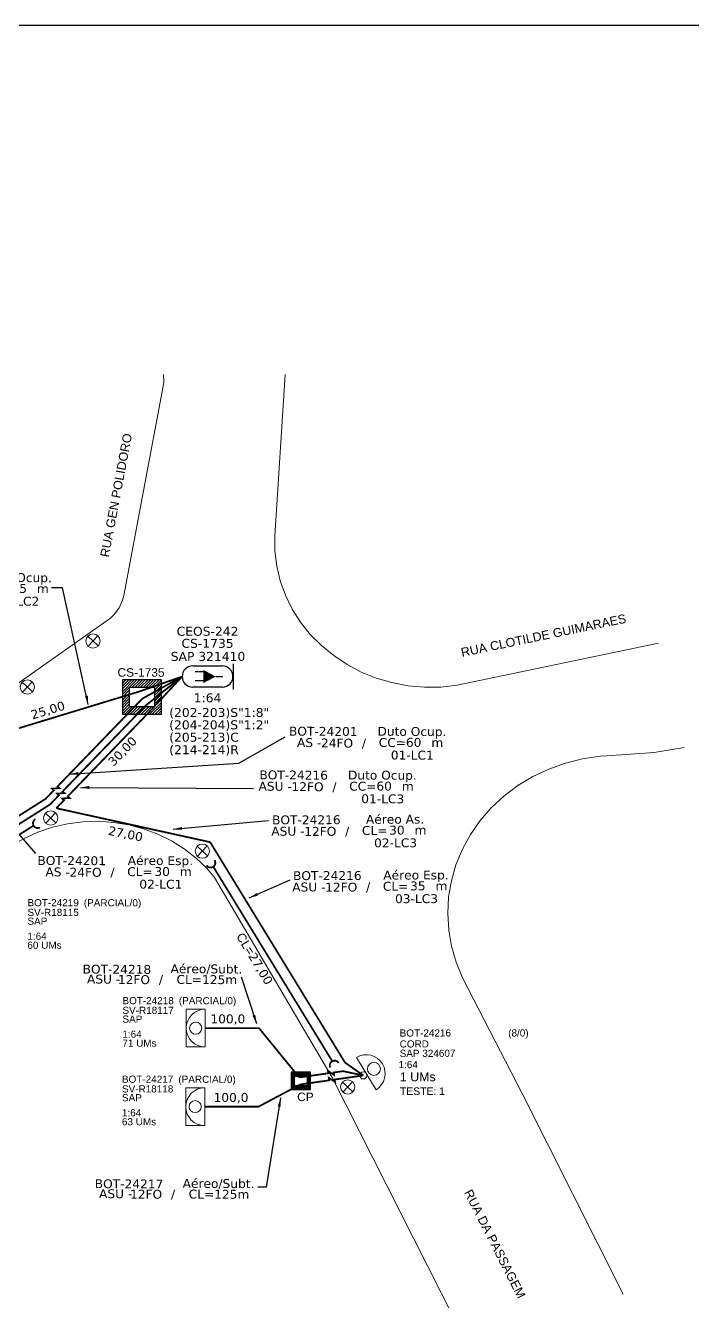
# Model space of a CAD drawing. Header units: inches. Extents: x 416 to 2179, y -8 to 586.
# Drawn here: x 742.2 to 892.3, y 299.1 to 586.1 of the extents above; entities that cross this region are included whole.
import ezdxf
from ezdxf.enums import TextEntityAlignment as Align

# ---------------------------------------------------------------- set-up
doc = ezdxf.new("R2010")
doc.units = ezdxf.units.IN
doc.header["$MEASUREMENT"] = 0
for name, color, linetype in [('10.1-Caixas Subterrâneas', 5, 'Continuous'), ('20.4-CEOS', 1, 'Continuous'), ('CAP a instalar', 1, 'Continuous'), ('label_cabos', 7, 'Continuous'), ('Subida Lateral', 5, 'Continuous')]:
    doc.layers.add(name, color=color, linetype=linetype)
for name, color, linetype, lineweight in [('10.4-Postes', 1, 'Continuous', 0), ("20.0-LEGENDA DOS CDO'S", 1, 'Continuous', 0), ('20.1-CDO_INTERIOR', 1, 'Continuous', 0), ('20.2-CDO_POSTE', 1, 'Continuous', 5), ('20.6-CORDOALHA_SUPORTE', 7, 'Continuous', 25), ('CORDOALHA_SUPORTE', 7, 'Continuous', 25), ('Quadra', 251, 'Continuous', 0), ('Segmento Logradouro Texto', 251, 'Continuous', 0)]:
    doc.layers.add(name, color=color, linetype=linetype, lineweight=lineweight)
doc.styles.add('ARIAL', font='arial.ttf')
doc.styles.add('DIGICADE', font='arial.ttf')
doc.styles.add('ROMANS', font='arial.ttf')
doc.styles.add('siredit', font='verdana.ttf')
doc.linetypes.add('FENCELINE1', pattern='A,0.25,-0.1,[133,ltypeshp.shx,S=0.1,R=0,X=-0.1,Y=0],-0.1,1', length=1.45)
doc.dimstyles.new('CL', dxfattribs={"dimtxt": 1, "dimasz": 2, "dimexe": 0.18, "dimexo": 0.0625, "dimgap": 0.09, "dimtad": 0, "dimdec": 0, "dimrnd": 1, "dimzin": 0, "dimdsep": 46, "dimtxsty": 'siredit', "dimblk": 'NONE', "dimcen": 0, "dimse1": 1, "dimse2": 1, "dimsd1": 1, "dimsd2": 1, "dimclrt": 7, "dimadec": 0, "dimazin": 0, "dimtfac": 1, "dimtdec": 0, "dimtofl": 0, "dimtmove": 0, "dimatfit": 3, "dimfxl": 0, "dimtolj": 1, "dimtzin": 0, "dimarcsym": 0})

# ---------------------------------------------------------------- blocks, each defined once
blk = doc.blocks.new('*X2')
at = {"color": 0, "linetype": 'Continuous'}
for p, q in [((-1.25, 0.34099), (-0.49099, 1.1)), ((-1.25, 0.517767), (-0.667767, 1.1)), ((-1.25, 0.694544), (-0.844544, 1.1)), ((-1.25, 0.87132), (-1.02132, 1.1)), ((-1.25, 1.048097), (-1.198097, 1.1)), ((-0.789214, 0.625), (-0.314214, 1.1)), ((-0.612437, 0.625), (-0.137437, 1.1)), ((-0.43566, 0.625), (0.03934, 1.1)), ((-0.258883, 0.625), (0.216117, 1.1)), ((-0.082107, 0.625), (0.392893, 1.1)), ((0.09467, 0.625), (0.56967, 1.1)), ((0.271447, 0.625), (0.746447, 1.1)), ((0.448223, 0.625), (0.923223, 1.1)), ((0.625, 0.625), (1.1, 1.1)), ((0.801777, 0.625), (1.25, 1.073223)), ((0.8035, 0.449947), (1.25, 0.896447)), ((-1.25, 0.164214), (-0.8035, 0.610714)), ((-1.25, -0.012563), (-0.8035, 0.433937)), ((-1.25, -0.18934), (-0.8035, 0.25716)), ((-1.25, -0.366117), (-0.8035, 0.080383)), ((0.8035, 0.27317), (1.25, 0.71967)), ((0.8035, 0.096393), (1.25, 0.542893)), ((0.8035, -0.080383), (1.25, 0.366117)), ((0.8035, -0.25716), (1.25, 0.18934)), ((0.8035, -0.433937), (1.25, 0.012563)), ((-1.25, -0.542893), (-0.8035, -0.096393)), ((-1.25, -0.71967), (-0.8035, -0.27317)), ((-1.25, -0.896447), (-0.8035, -0.449947)), ((-1.25, -1.073223), (-0.801777, -0.625)), ((-1.1, -1.1), (-0.625, -0.625)), ((-0.923223, -1.1), (-0.448223, -0.625)), ((-0.746447, -1.1), (-0.271447, -0.625)), ((-0.56967, -1.1), (-0.09467, -0.625)), ((-0.392893, -1.1), (0.082107, -0.625)), ((-0.216117, -1.1), (0.258883, -0.625)), ((-0.03934, -1.1), (0.43566, -0.625)), ((0.137437, -1.1), (0.612437, -0.625)), ((0.314214, -1.1), (0.789214, -0.625)), ((0.49099, -1.1), (1.25, -0.34099)), ((0.667767, -1.1), (1.25, -0.517767)), ((0.8035, -0.610714), (1.25, -0.164214)), ((0.844544, -1.1), (1.25, -0.694544)), ((1.02132, -1.1), (1.25, -0.87132)), ((1.198097, -1.1), (1.25, -1.048097))]:
    blk.add_line(p, q, dxfattribs=at)
blk = doc.blocks.new('MANHOLE_MQ')
at = {"color": 0, "linetype": 'Continuous'}
for p, q in [((0.00000623, 0.00000569), (-0.00000627, 0.00000569)), ((-0.00000627, 0.00000569), (-0.00000627, -0.00000531)), ((0.00000623, -0.00000531), (0.00000623, 0.00000569)), ((-0.00000404, 0.00000331), (0.00000399, 0.00000331)), ((-0.00000404, -0.00000294), (-0.00000404, 0.00000331)), ((0.00000399, 0.00000331), (0.00000399, -0.00000294)), ((0.00000399, -0.00000294), (-0.00000404, -0.00000294)), ((0.00000399, -0.00000294), (0.00000399, -0.00000294)), ((-0.00000627, -0.00000531), (0.00000623, -0.00000531))]:
    blk.add_line(p, q, dxfattribs=at)
at = {"color": 0, "linetype": 'Continuous', "xscale": 5e-06, "yscale": 5e-06, "zscale": 1e-05}
blk.add_blockref('*X2', (-0.00000002, 0.00000019), dxfattribs=at)
blk = doc.blocks.new('POLE_POLE')
at = {"color": 1}
for p, q in [((-0.00000309, 0.00000689), (0.00000269, 0.00000147)), ((0.00000251, 0.00000707), (-0.00000291, 0.00000129))]:
    blk.add_line(p, q, dxfattribs=at)
blk.add_circle((-0.0000002, 0.00000418), 0.00000396, dxfattribs=at)
blk = doc.blocks.new('*U9')
at = {"color": 0}
blk.add_line((2.14, -0.58), (-2.1, -0.68), dxfattribs=at)
for centre, radius in [((0, 0.38), 0.733), ((0.03, -1.03), 0.393)]:
    blk.add_circle(centre, radius, dxfattribs=at)
blk.add_arc((0.02, -0.63), 2.12, 1.3782, 181.3782, dxfattribs=at)
blk = doc.blocks.new('Inst CDOE-8 CAIXA DIST OPT CDOE 48F_8D C_SPL OPTAP')
at = {"layer": "20.0-LEGENDA DOS CDO'S", "color": 0}
for tag, p, style, flags in [('ID_ATIVIDADE', (0.12, 6.47), 'ARIAL', 3), ('FATOR', (7.92, 6.47), 'ARIAL', 1), ('QTDE', (0.23, -0.97), 'DIGICADE', 3)]:
    blk.add_attdef(tag, p, '', height=0.8, rotation=0.118, dxfattribs=dict(at, style=style, flags=flags))
at = {"layer": "20.0-LEGENDA DOS CDO'S", "color": 0, "style": 'ARIAL'}
for tag, p, height in [('FID', (0.12, 5.25), 0.8), ('CORDOALHA', (0.12, 4.02), 0.8), ('SAP', (0.12, 2.96), 0.8), ('1:XX', (-0.01, 1.7), 0.8), ('UMS', (0.14, 0.22), 1)]:
    blk.add_attdef(tag, p, '', height=height, rotation=0.118, dxfattribs=at)
blk.add_attdef('FIBRAS_UTILIZADAS', text='', height=0.8, rotation=0.118, dxfattribs=at).set_placement((13.48, 5.26), align=Align.CENTER)
blk = doc.blocks.new('Teste  FTTH')
at = {"color": 0, "lineweight": 0, "style": 'ROMANS'}
for tag, p in [('TESTE', (-2.302, -0.29)), ('QTDE', (0.212, -0.29))]:
    blk.add_attdef(tag, p, '', height=0.48, dxfattribs=at)
for tag, p, flags in [('FID', (-2.227, -1.253), 1), ('FATOR', (-2.227, -2.028), 3), ('ID_ATIVIDADE', (-2.227, -2.716), 3)]:
    blk.add_attdef(tag, p, '', height=0.48, dxfattribs=dict(at, flags=flags))
blk = doc.blocks.new('LEGENDA DOS CABOS')
at = {"layer": 'label_cabos', "color": 0, "style": 'siredit'}
for tag, p in [('ID', (4.24, 1.63)), ('XX', (14.31, 1.67)), ('TIPO_CABO', (2.74, 0.52)), ('CABO', (6.16, 0.47)), ('/', (9.19, 0.47)), ('METROS', (14.36, 0.47))]:
    blk.add_attdef(tag, text='', height=1, rotation=359.69, dxfattribs=at).set_placement(p, align=Align.MIDDLE_CENTER)
blk = doc.blocks.new('_None')
blk = doc.blocks.new('Inst CB DT OCUP CFOA-SM-ASU-120-S-12')
at = {"layer": 'label_cabos', "color": 0, "style": 'siredit'}
for tag, flags, p in [('ID_ATIVIDADE', 3, (1.31, 2.67)), ('FATOR', 1, (11.56, 2.55))]:
    blk.add_attdef(tag, text='', height=1, rotation=359.69, dxfattribs=dict(at, flags=flags)).set_placement(p, align=Align.MIDDLE_CENTER)
for tag, p in [('DESTINO_CABO', (3.13, 1.26)), ('TIPO_CABO', (13.11, 1.24)), ('TIPO_CABO', (1.26, 0)), ('CABO', (4.69, -0.05)), ('/', (7.71, -0.05)), ('LANCE', (10.91, 0)), ('UND', (15.96, 0)), ('FID', (13.15, -1.41))]:
    blk.add_attdef(tag, text='', height=1, rotation=359.69, dxfattribs=at).set_placement(p, align=Align.MIDDLE_CENTER)
blk.add_attdef('QTDE', (12.43, -0.47), '', height=1, rotation=359.69, dxfattribs=at)
blk = doc.blocks.new('Inst CORD ALUMINIO 4.8 MM 3F')
at = {"layer": '20.6-CORDOALHA_SUPORTE', "color": 0, "lineweight": 0, "style": 'ROMANS'}
blk.add_attdef('LANCE', text='', height=1, dxfattribs=at).set_placement((-0.54, -2.21), align=Align.RIGHT)
at = {"layer": '20.6-CORDOALHA_SUPORTE', "color": 0, "style": 'siredit'}
blk.add_attdef('QTDE', (-0.54, -2.21), '', height=1, rotation=359.69, dxfattribs=at)
at = {"layer": '20.6-CORDOALHA_SUPORTE', "color": 0, "lineweight": 0, "style": 'ROMANS'}
for tag, p, flags in [('FATOR', (-5.2, -4.44), 3), ('ID_ATIVIDADE', (-5.2, -6.67), 3), ('FID', (-5.2, -8.9), 1)]:
    blk.add_attdef(tag, p, '', height=1, dxfattribs=dict(at, flags=flags))
blk = doc.blocks.new('Inst CB AS CFOA-SM-ASU-120-S-12')
at = {"layer": 'label_cabos', "color": 0, "style": 'siredit'}
for tag, flags, p in [('ID_ATIVIDADE', 3, (1.31, 2.67)), ('FATOR', 1, (11.56, 2.55))]:
    blk.add_attdef(tag, text='', height=1, rotation=359.69, dxfattribs=dict(at, flags=flags)).set_placement(p, align=Align.MIDDLE_CENTER)
for tag, p in [('DESTINO_CABO', (3.13, 1.26)), ('TIPO_CABO', (13.11, 1.24)), ('TIPO_CABO', (1.26, 0)), ('CABO', (4.69, -0.05)), ('/', (7.71, -0.05)), ('LANCE', (10.81, 0)), ('UND', (15.96, 0)), ('FID', (13.15, -1.41))]:
    blk.add_attdef(tag, text='', height=1, rotation=359.69, dxfattribs=at).set_placement(p, align=Align.MIDDLE_CENTER)
blk.add_attdef('QTDE', (12.43, -0.47), '', height=1, rotation=359.69, dxfattribs=at)
blk = doc.blocks.new('Inst CB ESP CFOA-SM-ASU-120-S-12')
at = {"layer": 'label_cabos', "color": 0, "style": 'siredit'}
for tag, flags, p in [('ID_ATIVIDADE', 3, (1.31, 2.67)), ('FATOR', 1, (11.56, 2.55))]:
    blk.add_attdef(tag, text='', height=1, rotation=359.69, dxfattribs=dict(at, flags=flags)).set_placement(p, align=Align.MIDDLE_CENTER)
for tag, p in [('DESTINO_CABO', (3.13, 1.26)), ('TIPO_CABO', (13.11, 1.24)), ('TIPO_CABO', (1.26, 0)), ('CABO', (4.69, -0.05)), ('/', (7.71, -0.05)), ('LANCE', (10.81, 0)), ('UND', (15.96, 0)), ('FID', (13.15, -1.41))]:
    blk.add_attdef(tag, text='', height=1, rotation=359.69, dxfattribs=at).set_placement(p, align=Align.MIDDLE_CENTER)
blk.add_attdef('QTDE', (12.43, -0.47), '', height=1, rotation=359.69, dxfattribs=at)
blk = doc.blocks.new('Inst CB ESP CFOA-SM-AS-80-TS-24')
at = {"layer": 'label_cabos', "color": 0, "style": 'siredit'}
for tag, flags, p in [('ID_ATIVIDADE', 3, (1.31, 2.67)), ('FATOR', 1, (11.56, 2.55))]:
    blk.add_attdef(tag, text='', height=1, rotation=359.69, dxfattribs=dict(at, flags=flags)).set_placement(p, align=Align.MIDDLE_CENTER)
for tag, p in [('DESTINO_CABO', (3.13, 1.26)), ('TIPO_CABO', (13.11, 1.24)), ('TIPO_CABO', (1.76, 0)), ('CABO', (4.69, -0.05)), ('/', (7.71, -0.05)), ('LANCE', (10.81, 0)), ('UND', (15.96, 0)), ('FID', (13.15, -1.41))]:
    blk.add_attdef(tag, text='', height=1, rotation=359.69, dxfattribs=at).set_placement(p, align=Align.MIDDLE_CENTER)
blk.add_attdef('QTDE', (12.43, -0.47), '', height=1, rotation=359.69, dxfattribs=at)
blk = doc.blocks.new('Inst CB DT OCUP CFOA-SM-AS-80-TS-24')
at = {"layer": 'label_cabos', "color": 0, "style": 'siredit'}
for tag, flags, p in [('ID_ATIVIDADE', 3, (1.31, 2.67)), ('FATOR', 1, (11.56, 2.55))]:
    blk.add_attdef(tag, text='', height=1, rotation=359.69, dxfattribs=dict(at, flags=flags)).set_placement(p, align=Align.MIDDLE_CENTER)
for tag, p in [('DESTINO_CABO', (3.13, 1.26)), ('TIPO_CABO', (13.11, 1.24)), ('TIPO_CABO', (1.76, 0)), ('CABO', (4.69, -0.05)), ('/', (7.71, -0.05)), ('LANCE', (10.91, 0)), ('UND', (15.96, 0)), ('FID', (13.15, -1.41))]:
    blk.add_attdef(tag, text='', height=1, rotation=359.69, dxfattribs=at).set_placement(p, align=Align.MIDDLE_CENTER)
blk.add_attdef('QTDE', (12.43, -0.47), '', height=1, rotation=359.69, dxfattribs=at)
blk = doc.blocks.new('*U50')
at = {"layer": '20.4-CEOS', "color": 7, "style": 'siredit'}
for tag, p in [('FIBRAS_SPLITTER', (0, 0)), ('FIBRAS_TOP_C', (0, -4.13)), ('RESERVA_FINAIS', (0, -5.46))]:
    blk.add_attdef(tag, p, '', height=1.01, dxfattribs=at)
for tag, p, flags in [('ID_ATIVIDADE', (0, -6.77), 3), ('FATOR', (0, -8.09), 1), ('QTDE', (0, -9.4), 1), ('FID', (0, -10.71), 1)]:
    blk.add_attdef(tag, p, '', height=1.01, dxfattribs=dict(at, flags=flags))
blk = doc.blocks.new('*U51')
at = {"layer": '20.4-CEOS', "color": 7, "style": 'siredit'}
blk.add_attdef('FIBRAS_SPLITTER', (0, 0), '', height=1.01, dxfattribs=at)
for tag, p, flags in [('ID_ATIVIDADE', (0, -1.48), 3), ('FATOR', (0, -2.79), 1), ('QTDE', (0, -4.11), 1), ('FID', (0, -5.42), 1)]:
    blk.add_attdef(tag, p, '', height=1.01, dxfattribs=dict(at, flags=flags))

msp = doc.modelspace()

# ---------------------------------------------------------------- linework, layer by layer
msp.add_lwpolyline([(415.54, -7.85), (1254.1, -7.85), (1254.1, 586.15), (415.54, 586.15), (415.54, -7.85)])
at = {"layer": '20.1-CDO_INTERIOR', "color": 0, "lineweight": 18}
for points in [[(778.36, 356.32), (778.35, 364.82), (782.6, 364.82), (782.61, 356.32)], [(778.25, 338.63), (778.25, 347.13), (782.5, 347.14), (782.5, 338.64)]]:
    msp.add_lwpolyline(points, close=True, dxfattribs=at)
for centre in [(780.48, 360.57), (780.37, 342.89)]:
    msp.add_circle(centre, 1.36, dxfattribs=at)
for centre in [(782.6, 360.57), (782.5, 342.89)]:
    msp.add_arc(centre, 4.25, 90.0276, 270.0276, dxfattribs=at)
at = {"layer": '20.4-CEOS', "color": 0}
for p, q in [((779.81, 442.05), (786.49, 442.05)), ((786.49, 437.28), (779.81, 437.28))]:
    msp.add_line(p, q, dxfattribs=at)
for points in [[(788.88, 442.54), (788.88, 436.79)], [(782.36, 440.71), (780.33, 440.71)], [(784.99, 439.67), (786.6, 439.67)], [(782.36, 438.72), (780.33, 438.72)]]:
    msp.add_lwpolyline(points, dxfattribs=at)
msp.add_lwpolyline([(784.99, 439.67, 0, 2.94, 0), (782.23, 439.67, 2.94, 2.94, 0)], format="xyseb", dxfattribs=at)
for centre, start, end in [((779.81, 439.67), 90, 270), ((786.49, 439.67), 270, 90)]:
    msp.add_arc(centre, 2.38, start, end, dxfattribs=at)
at = {"layer": 'CAP a instalar', "color": 0, "linetype": 'FENCELINE1', "ltscale": 3, "const_width": 0.4}
for points in [[(733.01, 425.71), (767.76, 436.29), (777.42, 439.67)], [(768.48, 434.69), (777.42, 439.67)], [(769.16, 433.09), (777.42, 439.67)], [(769.83, 431.49), (777.42, 439.67)], [(750.07, 415.64), (768.48, 434.69)], [(751.22, 414.53), (769.16, 433.09)], [(752.37, 413.42), (769.83, 431.49)], [(746.68, 412.13), (747.85, 413.34)], [(746.68, 412.13), (711.6, 389.94)], [(747.7, 410.88), (713.37, 389.16)], [(747.7, 410.88), (749, 412.23)], [(749.11, 410.05), (750.15, 411.12)], [(814.09, 352.8), (783.73, 402.41), (749.11, 410.05)], [(803.78, 349.47), (794.72, 360.57), (782.6, 360.57)], [(803.78, 349.47), (809.31, 350.26)], [(812.48, 350.71), (813.64, 350.88), (818.2, 349.92)], [(818.2, 349.92), (814.09, 352.8)], [(804.01, 347.88), (794.61, 342.89), (782.5, 342.89)], [(804.01, 347.88), (809.54, 348.68)], [(812.7, 349.13), (818.2, 349.92)]]:
    msp.add_lwpolyline(points, dxfattribs=at)
at = {"layer": 'CORDOALHA_SUPORTE', "const_width": 0.4}
for points in [[(745.46, 405.72, -1), (744.41, 407.58)], [(782.95, 397.16, 1), (784.72, 398.36)], [(810.79, 351.67, -1), (812.66, 352.7)]]:
    msp.add_lwpolyline(points, format="xyb", dxfattribs=at)
for points in [[(744, 406.13), (718.24, 389.82)], [(811.21, 353.12), (784.44, 396.88)]]:
    msp.add_lwpolyline(points, dxfattribs=at)
at = {"layer": 'Quadra'}
for points in [[(459.6, 158.04), (488.74, 217.89), (507.07, 249.09), (528.81, 278.35), (532.12, 282.25), (548.86, 298.77), (567.39, 313.59), (620.67, 353.81), (740.95, 438.51), (760.57, 452.27), (761.35, 452.88), (762.06, 453.57), (762.69, 454.32), (763.23, 455.12), (763.66, 455.97), (764.02, 456.86), (764.28, 457.91), (773.19, 505.04), (773.29, 505.98), (773.25, 507.66)], [(459.6, 158.04), (488.74, 217.89), (507.07, 249.09), (528.81, 278.35), (532.12, 282.25), (548.86, 298.77), (567.39, 313.59), (620.67, 353.81), (740.95, 438.51), (760.57, 452.27), (761.35, 452.88), (762.06, 453.57), (762.69, 454.32), (763.23, 455.12), (763.66, 455.97), (764.02, 456.86), (764.28, 457.91), (773.19, 505.04), (773.29, 505.98), (773.25, 507.66)], [(800.58, 507.62), (798.29, 471.34), (798.31, 467.93), (798.73, 464.52), (799.52, 461.19), (800.69, 457.95), (802.21, 454.84), (804.09, 451.9), (806.27, 449.15), (808.76, 446.63), (811.54, 444.37), (814.53, 442.38), (817.75, 440.68), (821.12, 439.33), (824.65, 438.3), (828.27, 437.61), (831.94, 437.29), (835.62, 437.31), (839.28, 437.7), (884.59, 447.16)], [(800.58, 507.62), (798.29, 471.34), (798.31, 467.93), (798.73, 464.52), (799.52, 461.19), (800.69, 457.95), (802.21, 454.84), (804.09, 451.9), (806.27, 449.15), (808.76, 446.63), (811.54, 444.37), (814.53, 442.38), (817.75, 440.68), (821.12, 439.33), (824.65, 438.3), (828.27, 437.61), (831.94, 437.29), (835.62, 437.31), (839.28, 437.7), (884.59, 447.16)], [(890.42, 423.73), (883.68, 422.6), (872.96, 421.86), (871.5, 421.74), (867.53, 421.15), (863.66, 420.18), (859.91, 418.84), (856.33, 417.16), (852.96, 415.13), (849.83, 412.78), (847, 410.15), (844.49, 407.25), (842.31, 404.12), (840.48, 400.81), (839.04, 397.33), (838.02, 393.74), (837.4, 390.07), (837.2, 386.34), (837.41, 382.62), (838.04, 378.97), (839.08, 375.37), (840.53, 371.9), (853.95, 345.84), (876.69, 300.73)], [(844.9, 282.96), (811.19, 349.47), (784.73, 394.48), (782.97, 396.52), (780.56, 398.84), (777.89, 400.91), (775.02, 402.72), (771.96, 404.22), (768.75, 405.43), (765.4, 406.31), (762, 406.86), (758.52, 407.1), (755.05, 406.98), (751.63, 406.55), (748.25, 405.77), (744.98, 404.67), (741.86, 403.26), (738.92, 401.56), (669.76, 353.72), (561.29, 281.12)]]:
    msp.add_lwpolyline(points, dxfattribs=at)
at = {"layer": 'Subida Lateral', "color": 0, "const_width": 0.4}
for points in [[(747.85, 413.34), (748.54, 414.06), (748.14, 414.44), (749.81, 414.57), (749.39, 414.94), (750.07, 415.64)], [(749, 412.23), (749.69, 412.95), (749.29, 413.33), (750.96, 413.45), (750.54, 413.82), (751.22, 414.53)], [(750.15, 411.12), (750.84, 411.84), (750.44, 412.22), (752.11, 412.34), (751.69, 412.71), (752.37, 413.42)], [(809.31, 350.26), (810.3, 350.41), (810.22, 350.95), (811.61, 350.03), (811.51, 350.58), (812.48, 350.71)], [(809.54, 348.68), (810.53, 348.83), (810.44, 349.37), (811.84, 348.44), (811.73, 348.99), (812.7, 349.13)]]:
    msp.add_lwpolyline(points, dxfattribs=at)

# ---------------------------------------------------------------- block references
at = {"color": 0, "lineweight": 0, "xscale": 2.000000000000003, "yscale": 2, "zscale": 2, "rotation": 301.4624265091363}
msp.add_blockref('Inst CORD ALUMINIO 4.8 MM 3F', (796.55, 378.19), dxfattribs=at).add_auto_attribs({'QTDE': '27,00', 'LANCE': 'CL='})
at = {"layer": '10.1-Caixas Subterrâneas', "color": 30, "rotation": 180.0000000000632}
for p, xscale, yscale, zscale in [((768.36, 435.19), 703532.6194845481, 703532.6194845481, 703532.6194845481), ((804.12, 348.75), 351766.3097422741, 351766.3097422741, 351766.3097422741)]:
    msp.add_blockref('MANHOLE_MQ', p, dxfattribs=dict(at, xscale=xscale, yscale=yscale, zscale=zscale))
at = {"layer": '10.4-Postes', "color": 1, "xscale": 404040.4000000003, "yscale": 404040.4000000003, "zscale": 404040.4000000003}
for p in [(757.45, 445.97), (742.68, 435.61), (747.93, 406.13), (782.05, 398.7), (814.77, 345.65)]:
    msp.add_blockref('POLE_POLE', p, dxfattribs=at)
at = {"layer": "20.0-LEGENDA DOS CDO'S", "color": 0, "lineweight": 0, "xscale": 2, "yscale": 2, "zscale": 2}
msp.add_blockref('Inst CDOE-8 CAIXA DIST OPT CDOE 48F_8D C_SPL OPTAP', (826.14, 348.16), dxfattribs=at).add_auto_attribs({'FID': 'BOT-24216', 'CORDOALHA': 'CORD', 'SAP': 'SAP 324607', '1:XX': '1:64', 'UMS': '1 UMs', 'FIBRAS_UTILIZADAS': '(8/0)'})
at = {"layer": "20.0-LEGENDA DOS CDO'S", "color": 0, "lineweight": 0, "xscale": 3.501000000000042, "yscale": 3.500999999999976, "zscale": 3.500999999999999, "rotation": 3.12679759852e-05}
msp.add_blockref('Teste  FTTH', (834.49, 346.55), dxfattribs=at).add_auto_attribs({'TESTE': 'TESTE:', 'QTDE': '1'})
at = {"layer": '20.2-CDO_POSTE', "color": 0, "xscale": -2.000000000000007, "yscale": 2, "zscale": 2, "rotation": 302.8405934572006}
msp.add_blockref('*U9', (819.96, 350.98), dxfattribs=at)
at = {"layer": '20.4-CEOS', "color": 0, "lineweight": 0}
ref = msp.add_blockref('*U50', (774.52, 430.57), dxfattribs=dict(at, xscale=2, yscale=2, zscale=2))
ref.add_attrib('FIBRAS_SPLITTER', '(202-203)S"1:8"', (774.52, 430.57), dxfattribs={"color": 7, "height": 2.0194, "style": 'siredit'})
ref.add_attrib('FIBRAS_TOP_C', '(205-213)C', (774.52, 425.01), dxfattribs={"color": 7, "height": 2.019, "style": 'siredit'})
ref.add_attrib('RESERVA_FINAIS', '(214-214)R', (774.52, 422.2), dxfattribs={"color": 7, "height": 2.019, "style": 'siredit'})
at = {"layer": '20.4-CEOS', "color": 0, "lineweight": 0, "xscale": 2, "yscale": 2, "zscale": 2}
msp.add_blockref('*U51', (774.52, 427.8), dxfattribs=at).add_auto_attribs({'FIBRAS_SPLITTER': '(204-204)S"1:2"'})
at = {"layer": 'label_cabos', "color": 2, "lineweight": 0}
ref = msp.add_blockref('Inst CB DT OCUP CFOA-SM-ASU-120-S-12', (714.16, 459.45), dxfattribs=dict(at, xscale=2, yscale=2, zscale=2))
ref.add_attrib('DESTINO_CABO', 'BOT-24211', dxfattribs={"color": 0, "height": 2, "rotation": 359.69, "style": 'siredit'}).set_placement((720.42, 461.98), align=Align.MIDDLE_CENTER)
ref.add_attrib('CABO', '12FO', dxfattribs={"color": 0, "height": 2, "rotation": 359.69, "style": 'siredit'}).set_placement((723.53, 459.35), align=Align.MIDDLE_CENTER)
ref.add_attrib('TIPO_CABO', 'Duto Ocup.', dxfattribs={"color": 0, "height": 2, "rotation": 359.69, "style": 'siredit'}).set_placement((740.37, 461.94), align=Align.MIDDLE_CENTER)
ref.add_attrib('/', '/', dxfattribs={"color": 0, "height": 2, "rotation": 359.69, "style": 'siredit'}).set_placement((729.59, 459.35), align=Align.MIDDLE_CENTER)
ref.add_attrib('TIPO_CABO', 'ASU - ', dxfattribs={"color": 0, "height": 2, "rotation": 359.69, "style": 'siredit'}).set_placement((716.68, 459.45), align=Align.MIDDLE_CENTER)
ref.add_attrib('FID', '01-LC2', dxfattribs={"color": 0, "height": 2, "rotation": 359.69, "style": 'siredit'}).set_placement((740.45, 456.63), align=Align.MIDDLE_CENTER)
ref.add_attrib('LANCE', 'CC=', dxfattribs={"color": 0, "height": 2, "rotation": 359.69, "style": 'siredit'}).set_placement((735.98, 459.46), align=Align.MIDDLE_CENTER)
ref.add_attrib('QTDE', '55', (739.02, 458.5), dxfattribs={"color": 0, "height": 2, "rotation": 359.69, "style": 'siredit'})
ref.add_attrib('UND', 'm', dxfattribs={"color": 0, "height": 2, "rotation": 359.69, "style": 'siredit'}).set_placement((746.09, 459.46), align=Align.MIDDLE_CENTER)
ref = msp.add_blockref('Inst CB DT OCUP CFOA-SM-AS-80-TS-24', (802.92, 424.82), dxfattribs=dict(at, xscale=2, yscale=2, zscale=2))
ref.add_attrib('DESTINO_CABO', 'BOT-24201', dxfattribs={"color": 0, "height": 2, "rotation": 359.69, "style": 'siredit'}).set_placement((809.19, 427.34), align=Align.MIDDLE_CENTER)
ref.add_attrib('CABO', '24FO', dxfattribs={"color": 0, "height": 2, "rotation": 359.69, "style": 'siredit'}).set_placement((812.29, 424.71), align=Align.MIDDLE_CENTER)
ref.add_attrib('TIPO_CABO', 'Duto Ocup.', dxfattribs={"color": 0, "height": 2, "rotation": 359.69, "style": 'siredit'}).set_placement((829.14, 427.31), align=Align.MIDDLE_CENTER)
ref.add_attrib('/', '/', dxfattribs={"color": 0, "height": 2, "rotation": 359.69, "style": 'siredit'}).set_placement((818.35, 424.71), align=Align.MIDDLE_CENTER)
ref.add_attrib('TIPO_CABO', 'AS - ', dxfattribs={"color": 0, "height": 2, "rotation": 359.69, "style": 'siredit'}).set_placement((806.45, 424.81), align=Align.MIDDLE_CENTER)
ref.add_attrib('FID', '01-LC1', dxfattribs={"color": 0, "height": 2, "rotation": 359.69, "style": 'siredit'}).set_placement((829.22, 421.99), align=Align.MIDDLE_CENTER)
ref.add_attrib('LANCE', 'CC=', dxfattribs={"color": 0, "height": 2, "rotation": 359.69, "style": 'siredit'}).set_placement((824.74, 424.82), align=Align.MIDDLE_CENTER)
ref.add_attrib('QTDE', '60', (827.78, 423.87), dxfattribs={"color": 0, "height": 2, "rotation": 359.69, "style": 'siredit'})
ref.add_attrib('UND', 'm', dxfattribs={"color": 0, "height": 2, "rotation": 359.69, "style": 'siredit'}).set_placement((834.85, 424.82), align=Align.MIDDLE_CENTER)
ref = msp.add_blockref('Inst CB DT OCUP CFOA-SM-ASU-120-S-12', (796.27, 414.99), dxfattribs=dict(at, xscale=2, yscale=2, zscale=2))
ref.add_attrib('DESTINO_CABO', 'BOT-24216', dxfattribs={"color": 0, "height": 2, "rotation": 359.69, "style": 'siredit'}).set_placement((802.53, 417.51), align=Align.MIDDLE_CENTER)
ref.add_attrib('CABO', '12FO', dxfattribs={"color": 0, "height": 2, "rotation": 359.69, "style": 'siredit'}).set_placement((805.64, 414.88), align=Align.MIDDLE_CENTER)
ref.add_attrib('TIPO_CABO', 'Duto Ocup.', dxfattribs={"color": 0, "height": 2, "rotation": 359.69, "style": 'siredit'}).set_placement((822.49, 417.48), align=Align.MIDDLE_CENTER)
ref.add_attrib('/', '/', dxfattribs={"color": 0, "height": 2, "rotation": 359.69, "style": 'siredit'}).set_placement((811.7, 414.88), align=Align.MIDDLE_CENTER)
ref.add_attrib('TIPO_CABO', 'ASU - ', dxfattribs={"color": 0, "height": 2, "rotation": 359.69, "style": 'siredit'}).set_placement((798.8, 414.98), align=Align.MIDDLE_CENTER)
ref.add_attrib('FID', '01-LC3', dxfattribs={"color": 0, "height": 2, "rotation": 359.69, "style": 'siredit'}).set_placement((822.57, 412.16), align=Align.MIDDLE_CENTER)
ref.add_attrib('LANCE', 'CC=', dxfattribs={"color": 0, "height": 2, "rotation": 359.69, "style": 'siredit'}).set_placement((818.09, 414.99), align=Align.MIDDLE_CENTER)
ref.add_attrib('QTDE', '60', (821.13, 414.04), dxfattribs={"color": 0, "height": 2, "rotation": 359.69, "style": 'siredit'})
ref.add_attrib('UND', 'm', dxfattribs={"color": 0, "height": 2, "rotation": 359.69, "style": 'siredit'}).set_placement((828.2, 414.99), align=Align.MIDDLE_CENTER)
at = {"layer": 'label_cabos', "color": 2}
ref = msp.add_blockref('Inst CB AS CFOA-SM-ASU-120-S-12', (799.14, 404.86), dxfattribs=dict(at, xscale=1.999999999999972, yscale=2, zscale=2, rotation=0.4634636605445707))
ref.add_attrib('DESTINO_CABO', 'BOT-24216', dxfattribs={"color": 0, "height": 2, "rotation": 0.1535, "style": 'siredit'}).set_placement((805.38, 407.44), align=Align.MIDDLE_CENTER)
ref.add_attrib('TIPO_CABO', 'Aéreo As.', dxfattribs={"color": 0, "height": 2, "rotation": 0.1535, "style": 'siredit'}).set_placement((825.34, 407.56), align=Align.MIDDLE_CENTER)
ref.add_attrib('CABO', '12FO', dxfattribs={"color": 0, "height": 2, "rotation": 0.1535, "style": 'siredit'}).set_placement((808.51, 404.83), align=Align.MIDDLE_CENTER)
ref.add_attrib('/', '/', dxfattribs={"color": 0, "height": 2, "rotation": 0.1535, "style": 'siredit'}).set_placement((814.57, 404.88), align=Align.MIDDLE_CENTER)
ref.add_attrib('TIPO_CABO', 'ASU - ', dxfattribs={"color": 0, "height": 2, "rotation": 0.1535, "style": 'siredit'}).set_placement((801.67, 404.87), align=Align.MIDDLE_CENTER)
ref.add_attrib('FID', '02-LC3', dxfattribs={"color": 0, "height": 2, "rotation": 0.1535, "style": 'siredit'}).set_placement((825.46, 402.25), align=Align.MIDDLE_CENTER)
ref.add_attrib('LANCE', 'CL=', dxfattribs={"color": 0, "height": 2, "rotation": 0.1535, "style": 'siredit'}).set_placement((820.76, 405.04), align=Align.MIDDLE_CENTER)
ref.add_attrib('QTDE', '30', (824.01, 404.11), dxfattribs={"color": 0, "height": 2, "rotation": 0.1535, "style": 'siredit'})
ref.add_attrib('UND', 'm', dxfattribs={"color": 0, "height": 2, "rotation": 0.1535, "style": 'siredit'}).set_placement((831.07, 405.12), align=Align.MIDDLE_CENTER)
ref = msp.add_blockref('Inst CB ESP CFOA-SM-AS-80-TS-24', (746.33, 395.71), dxfattribs=dict(at, xscale=2.000000000000043, yscale=2, zscale=2, rotation=0.1315642785746527))
ref.add_attrib('DESTINO_CABO', 'BOT-24201', dxfattribs={"color": 0, "height": 2, "rotation": 359.8216, "style": 'siredit'}).set_placement((752.58, 398.25), align=Align.MIDDLE_CENTER)
ref.add_attrib('TIPO_CABO', 'Aéreo Esp.', dxfattribs={"color": 0, "height": 2, "rotation": 359.8216, "style": 'siredit'}).set_placement((772.54, 398.26), align=Align.MIDDLE_CENTER)
ref.add_attrib('CABO', '24FO', dxfattribs={"color": 0, "height": 2, "rotation": 359.8216, "style": 'siredit'}).set_placement((755.7, 395.63), align=Align.MIDDLE_CENTER)
ref.add_attrib('/', '/', dxfattribs={"color": 0, "height": 2, "rotation": 359.8216, "style": 'siredit'}).set_placement((761.75, 395.64), align=Align.MIDDLE_CENTER)
ref.add_attrib('TIPO_CABO', 'AS - ', dxfattribs={"color": 0, "height": 2, "rotation": 359.8216, "style": 'siredit'}).set_placement((749.85, 395.71), align=Align.MIDDLE_CENTER)
ref.add_attrib('FID', '02-LC1', dxfattribs={"color": 0, "height": 2, "rotation": 359.8216, "style": 'siredit'}).set_placement((772.63, 392.94), align=Align.MIDDLE_CENTER)
ref.add_attrib('LANCE', 'CL=', dxfattribs={"color": 0, "height": 2, "rotation": 359.8216, "style": 'siredit'}).set_placement((767.94, 395.76), align=Align.MIDDLE_CENTER)
ref.add_attrib('QTDE', '30', (771.19, 394.82), dxfattribs={"color": 0, "height": 2, "rotation": 359.8216, "style": 'siredit'})
ref.add_attrib('UND', 'm', dxfattribs={"color": 0, "height": 2, "rotation": 359.8216, "style": 'siredit'}).set_placement((778.25, 395.79), align=Align.MIDDLE_CENTER)
ref = msp.add_blockref('Inst CB ESP CFOA-SM-ASU-120-S-12', (803.86, 392.31), dxfattribs=dict(at, xscale=1.999999999999972, yscale=2, zscale=2, rotation=0.4634636605445707))
ref.add_attrib('DESTINO_CABO', 'BOT-24216', dxfattribs={"color": 0, "height": 2, "rotation": 0.1535, "style": 'siredit'}).set_placement((810.1, 394.89), align=Align.MIDDLE_CENTER)
ref.add_attrib('TIPO_CABO', 'Aéreo Esp.', dxfattribs={"color": 0, "height": 2, "rotation": 0.1535, "style": 'siredit'}).set_placement((830.05, 395.01), align=Align.MIDDLE_CENTER)
ref.add_attrib('CABO', '12FO', dxfattribs={"color": 0, "height": 2, "rotation": 0.1535, "style": 'siredit'}).set_placement((813.23, 392.28), align=Align.MIDDLE_CENTER)
ref.add_attrib('/', '/', dxfattribs={"color": 0, "height": 2, "rotation": 0.1535, "style": 'siredit'}).set_placement((819.28, 392.33), align=Align.MIDDLE_CENTER)
ref.add_attrib('TIPO_CABO', 'ASU - ', dxfattribs={"color": 0, "height": 2, "rotation": 0.1535, "style": 'siredit'}).set_placement((806.38, 392.32), align=Align.MIDDLE_CENTER)
ref.add_attrib('FID', '03-LC3', dxfattribs={"color": 0, "height": 2, "rotation": 0.1535, "style": 'siredit'}).set_placement((830.17, 389.69), align=Align.MIDDLE_CENTER)
ref.add_attrib('LANCE', 'CL=', dxfattribs={"color": 0, "height": 2, "rotation": 0.1535, "style": 'siredit'}).set_placement((825.47, 392.49), align=Align.MIDDLE_CENTER)
ref.add_attrib('QTDE', '35', (828.72, 391.56), dxfattribs={"color": 0, "height": 2, "rotation": 0.1535, "style": 'siredit'})
ref.add_attrib('UND', 'm', dxfattribs={"color": 0, "height": 2, "rotation": 0.1535, "style": 'siredit'}).set_placement((835.78, 392.57), align=Align.MIDDLE_CENTER)
at = {"layer": 'label_cabos', "color": 2, "lineweight": 0, "xscale": 2, "yscale": 2, "zscale": 2}
for p, values in [((754.27, 370.55), {'ID': 'BOT-24218', 'CABO': '12FO', 'METROS': 'CL=125m', 'XX': 'Aéreo/Subt.', '/': '/', 'TIPO_CABO': 'ASU -'}), ((757, 322.26), {'ID': 'BOT-24217', 'CABO': '12FO', 'METROS': 'CL=125m', 'XX': 'Aéreo/Subt.', '/': '/', 'TIPO_CABO': 'ASU -'})]:
    msp.add_blockref('LEGENDA DOS CABOS', p, dxfattribs=at).add_auto_attribs(values)

# ---------------------------------------------------------------- texts
at = {"layer": '10.1-Caixas Subterrâneas', "color": 30, "style": 'ARIAL'}
for s, p in [('CS-1735', (762.89, 439.63)), ('CP', (803.31, 344.14))]:
    msp.add_text(s, height=1.92, dxfattribs=at).set_placement(p)
at = {"layer": "20.0-LEGENDA DOS CDO'S", "color": 0, "style": 'ARIAL'}
for s, p in [('BOT-24219', (742.62, 387.99)), ('SAP', (742.62, 383.83)), ('SV-R18115', (742.63, 385.81)), ('1:64', (742.61, 380.45)), ('60 UMs', (742.61, 378.42)), ('BOT-24218', (764, 365.95)), ('SV-R18117', (764, 363.77)), ('SAP', (764, 361.8)), ('1:64', (763.98, 358.41)), ('71 UMs', (763.98, 356.38)), ('SV-R18118', (763.9, 346.09)), ('BOT-24217', (763.89, 348.27)), ('SAP', (763.89, 344.11)), ('1:64', (763.88, 340.73)), ('63 UMs', (763.88, 338.7))]:
    msp.add_text(s, height=1.6, rotation=359.9724, dxfattribs=at).set_placement(p)
for p in [(758.04, 387.98), (779.42, 365.94), (779.31, 348.26)]:
    msp.add_text('            (PARCIAL/0)', height=1.6, rotation=359.9724, dxfattribs=at).set_placement(p, align=Align.CENTER)
at = {"layer": '20.4-CEOS', "color": 7, "style": 'siredit'}
for s, p in [('CEOS-242', (783.15, 450.86)), ('CS-1735', (783.15, 448.15)), ('SAP 321410', (783.25, 445.21)), ('1:64', (783.15, 435.89))]:
    msp.add_text(s, height=2.019, dxfattribs=at).set_placement(p, align=Align.TOP_CENTER)
at = {"layer": 'label_cabos', "color": 3, "style": 'siredit'}
for s, rotation, p in [('25,00', 16.9317, (743.75, 430.01)), ('30,00', 45.976, (761.97, 419.34)), ('27,00', 348.5388, (760.66, 404.09))]:
    msp.add_text(s, height=2, rotation=rotation, dxfattribs=at).set_placement(p)
for p in [(783.79, 361.65), (784.5, 343.97)]:
    msp.add_text('100,0', height=2, dxfattribs=at).set_placement(p)
at = {"layer": 'Segmento Logradouro Texto', "color": 4, "linetype": 'Continuous', "char_height": 2, "attachment_point": 1, "style": 'DIGICADE'}
for s, insert, width, rotation in [('\\fArial|b0|i0|c0|p34;\\W1.0000000000;\\T1.0000000000;\\o\\lRUA GEN POLIDORO', (758.96, 466.77), 28.8117, 79.2989), ('\\fArial|b0|i0|c0|p34;\\W1.0000000000;\\T1.0000000000;\\o\\lRUA CLOTILDE GUIMARAES', (840, 446.03), 38.4379, 11.7951), ('RUA DA PASSAGEM', (842.6, 324.51), 27.5716, 296.9109)]:
    msp.add_mtext(s, dxfattribs=dict(at, insert=insert, width=width, rotation=rotation))

# ---------------------------------------------------------------- leaders
at = {"layer": 'label_cabos', "color": 2, "lineweight": 0}
for points in [[(756.31, 433.35), (750.5, 459.6), (748.05, 459.6)], [(752.08, 417.72), (790.2, 420.2), (800.63, 426.13)], [(754.54, 414.72), (793.47, 414.51)], [(738.36, 406.87), (744.4, 399.83)], [(775.39, 405.32), (796.87, 407.29)], [(792.52, 389.86), (801.71, 393.91)], [(794.21, 361.53), (790.76, 372.04)], [(799.59, 344.89), (796.36, 324.77), (794.44, 324.8)]]:
    msp.add_leader(points, dimstyle='CL', dxfattribs=at)

doc.saveas('drawing.dxf')
